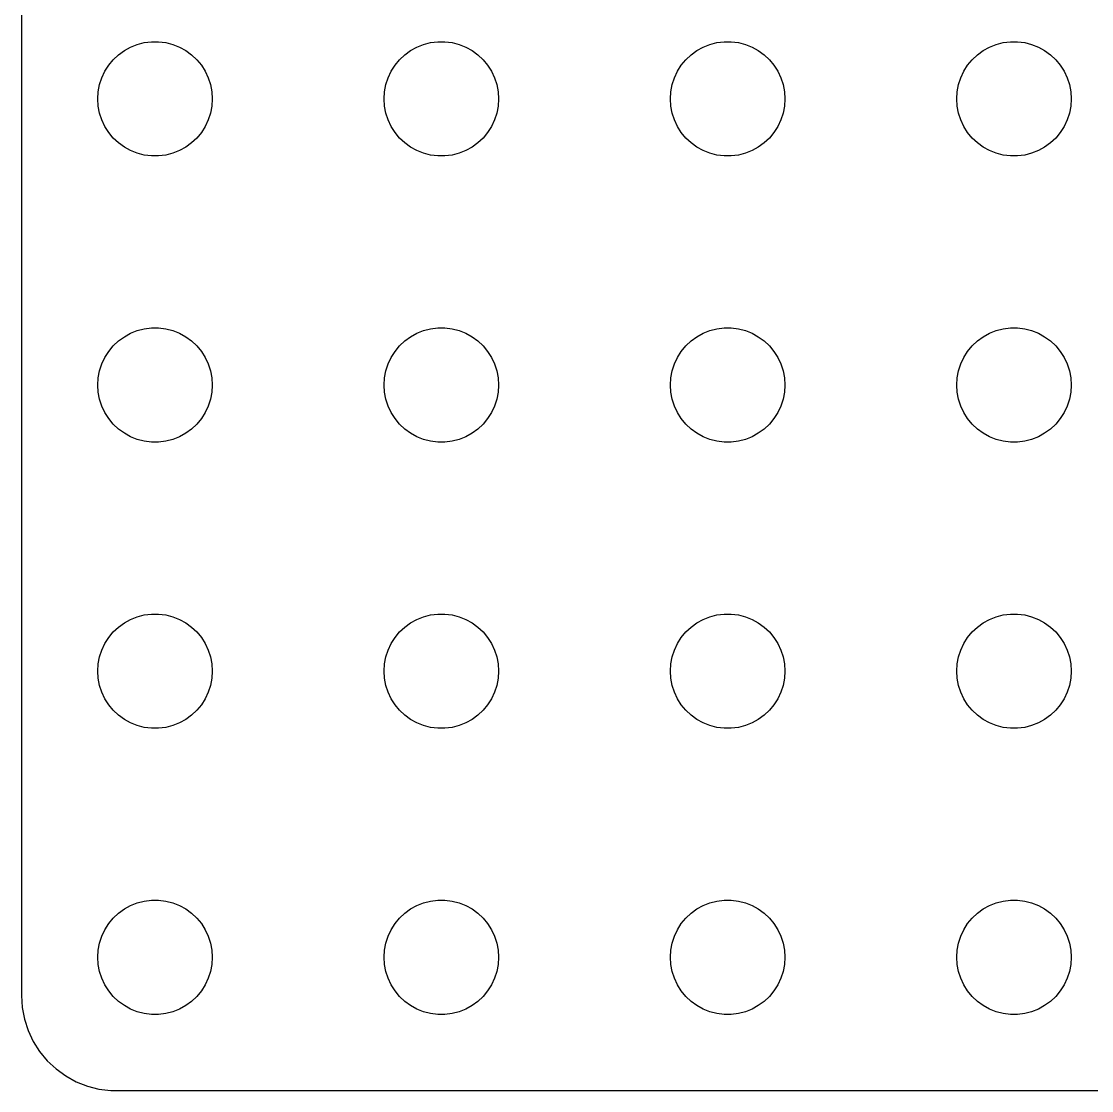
# Model space of a CAD drawing. Header units: metres. Extents: x -112 to 112, y -112 to 112.
# Drawn here: x -112 to -55.9, y -112 to -55.9 of the extents above; entities that cross this region are included whole.
import ezdxf

# ---------------------------------------------------------------- set-up
doc = ezdxf.new("R2010")
doc.units = ezdxf.units.M

msp = doc.modelspace()

# ---------------------------------------------------------------- linework, layer by layer
for p, q in [((-112, 107), (-112, -107)), ((-106.277, -57.2855), (-105.927, -57.1468)), ((-105.927, -57.1468), (-105.562, -57.0531)), ((-105.562, -57.0531), (-105.188, -57.0059)), ((-105.188, -57.0059), (-104.812, -57.0059)), ((-104.812, -57.0059), (-104.438, -57.0531)), ((-104.438, -57.0531), (-104.073, -57.1468)), ((-104.073, -57.1468), (-103.723, -57.2855)), ((-91.2773, -57.2855), (-90.927, -57.1468)), ((-90.927, -57.1468), (-90.5621, -57.0531)), ((-90.5621, -57.0531), (-90.1884, -57.0059)), ((-90.1884, -57.0059), (-89.8116, -57.0059)), ((-89.8116, -57.0059), (-89.4379, -57.0531)), ((-89.4379, -57.0531), (-89.073, -57.1468)), ((-89.073, -57.1468), (-88.7227, -57.2855)), ((-76.2773, -57.2855), (-75.927, -57.1468)), ((-75.927, -57.1468), (-75.5621, -57.0531)), ((-75.5621, -57.0531), (-75.1884, -57.0059)), ((-75.1884, -57.0059), (-74.8116, -57.0059)), ((-74.8116, -57.0059), (-74.4379, -57.0531)), ((-74.4379, -57.0531), (-74.073, -57.1468)), ((-74.073, -57.1468), (-73.7227, -57.2855)), ((-61.2773, -57.2855), (-60.927, -57.1468)), ((-60.927, -57.1468), (-60.5621, -57.0531)), ((-60.5621, -57.0531), (-60.1884, -57.0059)), ((-60.1884, -57.0059), (-59.8116, -57.0059)), ((-59.8116, -57.0059), (-59.4379, -57.0531)), ((-59.4379, -57.0531), (-59.0729, -57.1468)), ((-59.0729, -57.1468), (-58.7227, -57.2855)), ((-107.187, -57.9464), (-106.912, -57.6885)), ((-106.912, -57.6885), (-106.607, -57.467)), ((-106.607, -57.467), (-106.277, -57.2855)), ((-103.723, -57.2855), (-103.393, -57.467)), ((-103.393, -57.467), (-103.088, -57.6885)), ((-103.088, -57.6885), (-102.813, -57.9464)), ((-92.1869, -57.9464), (-91.9123, -57.6885)), ((-91.9123, -57.6885), (-91.6075, -57.467)), ((-91.6075, -57.467), (-91.2773, -57.2855)), ((-88.7227, -57.2855), (-88.3925, -57.467)), ((-88.3925, -57.467), (-88.0877, -57.6885)), ((-88.0877, -57.6885), (-87.8131, -57.9464)), ((-77.1869, -57.9464), (-76.9123, -57.6885)), ((-76.9123, -57.6885), (-76.6075, -57.467)), ((-76.6075, -57.467), (-76.2773, -57.2855)), ((-73.7227, -57.2855), (-73.3925, -57.467)), ((-73.3925, -57.467), (-73.0877, -57.6885)), ((-73.0877, -57.6885), (-72.8131, -57.9464)), ((-62.1869, -57.9464), (-61.9123, -57.6885)), ((-61.9123, -57.6885), (-61.6075, -57.467)), ((-61.6075, -57.467), (-61.2773, -57.2855)), ((-58.7227, -57.2855), (-58.3925, -57.467)), ((-58.3925, -57.467), (-58.0877, -57.6885)), ((-58.0877, -57.6885), (-57.8131, -57.9464)), ((-107.629, -58.5547), (-107.427, -58.2366)), ((-107.427, -58.2366), (-107.187, -57.9464)), ((-102.813, -57.9464), (-102.573, -58.2366)), ((-102.573, -58.2366), (-102.371, -58.5547)), ((-92.6289, -58.5547), (-92.427, -58.2366)), ((-92.427, -58.2366), (-92.1869, -57.9464)), ((-87.8131, -57.9464), (-87.573, -58.2366)), ((-87.573, -58.2366), (-87.3711, -58.5547)), ((-77.6289, -58.5547), (-77.427, -58.2366)), ((-77.427, -58.2366), (-77.1869, -57.9464)), ((-72.8131, -57.9464), (-72.573, -58.2366)), ((-72.573, -58.2366), (-72.3711, -58.5547)), ((-62.6289, -58.5547), (-62.427, -58.2366)), ((-62.427, -58.2366), (-62.1869, -57.9464)), ((-57.8131, -57.9464), (-57.5729, -58.2366)), ((-57.5729, -58.2366), (-57.3711, -58.5547)), ((-107.789, -58.8956), (-107.629, -58.5547)), ((-102.371, -58.5547), (-102.211, -58.8956)), ((-92.7893, -58.8956), (-92.6289, -58.5547)), ((-87.3711, -58.5547), (-87.2107, -58.8956)), ((-77.7893, -58.8956), (-77.6289, -58.5547)), ((-72.3711, -58.5547), (-72.2107, -58.8956)), ((-62.7893, -58.8956), (-62.6289, -58.5547)), ((-57.3711, -58.5547), (-57.2107, -58.8956)), ((-107.976, -59.624), (-107.906, -59.2539)), ((-107.906, -59.2539), (-107.789, -58.8956)), ((-102.211, -58.8956), (-102.094, -59.2539)), ((-102.094, -59.2539), (-102.024, -59.624)), ((-92.9763, -59.624), (-92.9057, -59.2539)), ((-92.9057, -59.2539), (-92.7893, -58.8956)), ((-87.2107, -58.8956), (-87.0943, -59.2539)), ((-87.0943, -59.2539), (-87.0237, -59.624)), ((-77.9763, -59.624), (-77.9057, -59.2539)), ((-77.9057, -59.2539), (-77.7893, -58.8956)), ((-72.2107, -58.8956), (-72.0943, -59.2539)), ((-72.0943, -59.2539), (-72.0237, -59.624)), ((-62.9763, -59.624), (-62.9057, -59.2539)), ((-62.9057, -59.2539), (-62.7893, -58.8956)), ((-57.2107, -58.8956), (-57.0942, -59.2539)), ((-57.0942, -59.2539), (-57.0237, -59.624)), ((-108, -60), (-107.976, -59.624)), ((-102.024, -59.624), (-102, -60)), ((-93, -60), (-92.9763, -59.624)), ((-87.0237, -59.624), (-87, -60)), ((-78, -60), (-77.9763, -59.624)), ((-72.0237, -59.624), (-72, -60)), ((-63, -60), (-62.9763, -59.624)), ((-57.0237, -59.624), (-57, -60)), ((-107.976, -60.376), (-108, -60)), ((-107.906, -60.7461), (-107.976, -60.376)), ((-102.024, -60.376), (-102.094, -60.7461)), ((-102, -60), (-102.024, -60.376)), ((-92.9763, -60.376), (-93, -60)), ((-92.9057, -60.7461), (-92.9763, -60.376)), ((-87.0237, -60.376), (-87.0943, -60.7461)), ((-87, -60), (-87.0237, -60.376)), ((-77.9763, -60.376), (-78, -60)), ((-77.9057, -60.7461), (-77.9763, -60.376)), ((-72.0237, -60.376), (-72.0943, -60.7461)), ((-72, -60), (-72.0237, -60.376)), ((-62.9763, -60.376), (-63, -60)), ((-62.9057, -60.7461), (-62.9763, -60.376)), ((-57.0237, -60.376), (-57.0942, -60.7461)), ((-57, -60), (-57.0237, -60.376)), ((-107.789, -61.1044), (-107.906, -60.7461)), ((-107.629, -61.4453), (-107.789, -61.1044)), ((-102.211, -61.1044), (-102.371, -61.4453)), ((-102.094, -60.7461), (-102.211, -61.1044)), ((-92.7893, -61.1044), (-92.9057, -60.7461)), ((-92.6289, -61.4453), (-92.7893, -61.1044)), ((-87.2107, -61.1044), (-87.3711, -61.4453)), ((-87.0943, -60.7461), (-87.2107, -61.1044)), ((-77.7893, -61.1044), (-77.9057, -60.7461)), ((-77.6289, -61.4453), (-77.7893, -61.1044)), ((-72.2107, -61.1044), (-72.3711, -61.4453)), ((-72.0943, -60.7461), (-72.2107, -61.1044)), ((-62.7893, -61.1044), (-62.9057, -60.7461)), ((-62.6289, -61.4453), (-62.7893, -61.1044)), ((-57.2107, -61.1044), (-57.3711, -61.4453)), ((-57.0942, -60.7461), (-57.2107, -61.1044)), ((-107.427, -61.7634), (-107.629, -61.4453)), ((-102.371, -61.4453), (-102.573, -61.7634)), ((-92.427, -61.7634), (-92.6289, -61.4453)), ((-87.3711, -61.4453), (-87.573, -61.7634)), ((-77.427, -61.7634), (-77.6289, -61.4453)), ((-72.3711, -61.4453), (-72.573, -61.7634)), ((-62.427, -61.7634), (-62.6289, -61.4453)), ((-57.3711, -61.4453), (-57.5729, -61.7634)), ((-107.187, -62.0536), (-107.427, -61.7634)), ((-106.912, -62.3115), (-107.187, -62.0536)), ((-102.813, -62.0536), (-103.088, -62.3115)), ((-102.573, -61.7634), (-102.813, -62.0536)), ((-92.1869, -62.0536), (-92.427, -61.7634)), ((-91.9123, -62.3115), (-92.1869, -62.0536)), ((-87.8131, -62.0536), (-88.0877, -62.3115)), ((-87.573, -61.7634), (-87.8131, -62.0536)), ((-77.1869, -62.0536), (-77.427, -61.7634)), ((-76.9123, -62.3115), (-77.1869, -62.0536)), ((-72.8131, -62.0536), (-73.0877, -62.3115)), ((-72.573, -61.7634), (-72.8131, -62.0536)), ((-62.1869, -62.0536), (-62.427, -61.7634)), ((-61.9123, -62.3115), (-62.1869, -62.0536)), ((-57.8131, -62.0536), (-58.0877, -62.3115)), ((-57.5729, -61.7634), (-57.8131, -62.0536)), ((-106.607, -62.533), (-106.912, -62.3115)), ((-106.277, -62.7145), (-106.607, -62.533)), ((-105.927, -62.8532), (-106.277, -62.7145)), ((-103.723, -62.7145), (-104.073, -62.8532)), ((-103.393, -62.533), (-103.723, -62.7145)), ((-103.088, -62.3115), (-103.393, -62.533)), ((-91.6075, -62.533), (-91.9123, -62.3115)), ((-91.2773, -62.7145), (-91.6075, -62.533)), ((-90.927, -62.8532), (-91.2773, -62.7145)), ((-88.7227, -62.7145), (-89.073, -62.8532)), ((-88.3925, -62.533), (-88.7227, -62.7145)), ((-88.0877, -62.3115), (-88.3925, -62.533)), ((-76.6075, -62.533), (-76.9123, -62.3115)), ((-76.2773, -62.7145), (-76.6075, -62.533)), ((-75.927, -62.8532), (-76.2773, -62.7145)), ((-73.7227, -62.7145), (-74.073, -62.8532)), ((-73.3925, -62.533), (-73.7227, -62.7145)), ((-73.0877, -62.3115), (-73.3925, -62.533)), ((-61.6075, -62.533), (-61.9123, -62.3115)), ((-61.2773, -62.7145), (-61.6075, -62.533)), ((-60.927, -62.8532), (-61.2773, -62.7145)), ((-58.7227, -62.7145), (-59.0729, -62.8532)), ((-58.3925, -62.533), (-58.7227, -62.7145)), ((-58.0877, -62.3115), (-58.3925, -62.533)), ((-105.562, -62.9469), (-105.927, -62.8532)), ((-105.188, -62.9941), (-105.562, -62.9469)), ((-104.812, -62.9941), (-105.188, -62.9941)), ((-104.438, -62.9469), (-104.812, -62.9941)), ((-104.073, -62.8532), (-104.438, -62.9469)), ((-90.5621, -62.9469), (-90.927, -62.8532)), ((-90.1884, -62.9941), (-90.5621, -62.9469)), ((-89.8116, -62.9941), (-90.1884, -62.9941)), ((-89.4379, -62.9469), (-89.8116, -62.9941)), ((-89.073, -62.8532), (-89.4379, -62.9469)), ((-75.5621, -62.9469), (-75.927, -62.8532)), ((-75.1884, -62.9941), (-75.5621, -62.9469)), ((-74.8116, -62.9941), (-75.1884, -62.9941)), ((-74.4379, -62.9469), (-74.8116, -62.9941)), ((-74.073, -62.8532), (-74.4379, -62.9469)), ((-60.5621, -62.9469), (-60.927, -62.8532)), ((-60.1884, -62.9941), (-60.5621, -62.9469)), ((-59.8116, -62.9941), (-60.1884, -62.9941)), ((-59.4379, -62.9469), (-59.8116, -62.9941)), ((-59.0729, -62.8532), (-59.4379, -62.9469)), ((-106.607, -72.467), (-106.277, -72.2855)), ((-106.277, -72.2855), (-105.927, -72.1468)), ((-105.927, -72.1468), (-105.562, -72.0531)), ((-105.562, -72.0531), (-105.188, -72.0059)), ((-105.188, -72.0059), (-104.812, -72.0059)), ((-104.812, -72.0059), (-104.438, -72.0531)), ((-104.438, -72.0531), (-104.073, -72.1468)), ((-104.073, -72.1468), (-103.723, -72.2855)), ((-103.723, -72.2855), (-103.393, -72.467)), ((-91.6075, -72.467), (-91.2773, -72.2855)), ((-91.2773, -72.2855), (-90.927, -72.1468)), ((-90.927, -72.1468), (-90.5621, -72.0531)), ((-90.5621, -72.0531), (-90.1884, -72.0059)), ((-90.1884, -72.0059), (-89.8116, -72.0059)), ((-89.8116, -72.0059), (-89.4379, -72.0531)), ((-89.4379, -72.0531), (-89.073, -72.1468)), ((-89.073, -72.1468), (-88.7227, -72.2855)), ((-88.7227, -72.2855), (-88.3925, -72.467)), ((-76.6075, -72.467), (-76.2773, -72.2855)), ((-76.2773, -72.2855), (-75.927, -72.1468)), ((-75.927, -72.1468), (-75.5621, -72.0531)), ((-75.5621, -72.0531), (-75.1884, -72.0059)), ((-75.1884, -72.0059), (-74.8116, -72.0059)), ((-74.8116, -72.0059), (-74.4379, -72.0531)), ((-74.4379, -72.0531), (-74.073, -72.1468)), ((-74.073, -72.1468), (-73.7227, -72.2855)), ((-73.7227, -72.2855), (-73.3925, -72.467)), ((-61.6075, -72.467), (-61.2773, -72.2855)), ((-61.2773, -72.2855), (-60.927, -72.1468)), ((-60.927, -72.1468), (-60.5621, -72.0531)), ((-60.5621, -72.0531), (-60.1884, -72.0059)), ((-60.1884, -72.0059), (-59.8116, -72.0059)), ((-59.8116, -72.0059), (-59.4379, -72.0531)), ((-59.4379, -72.0531), (-59.0729, -72.1468)), ((-59.0729, -72.1468), (-58.7227, -72.2855)), ((-58.7227, -72.2855), (-58.3925, -72.467)), ((-107.187, -72.9464), (-106.912, -72.6885)), ((-106.912, -72.6885), (-106.607, -72.467)), ((-103.393, -72.467), (-103.088, -72.6885)), ((-103.088, -72.6885), (-102.813, -72.9464)), ((-92.1869, -72.9464), (-91.9123, -72.6885)), ((-91.9123, -72.6885), (-91.6075, -72.467)), ((-88.3925, -72.467), (-88.0877, -72.6885)), ((-88.0877, -72.6885), (-87.8131, -72.9464)), ((-77.1869, -72.9464), (-76.9123, -72.6885)), ((-76.9123, -72.6885), (-76.6075, -72.467)), ((-73.3925, -72.467), (-73.0877, -72.6885)), ((-73.0877, -72.6885), (-72.8131, -72.9464)), ((-62.1869, -72.9464), (-61.9123, -72.6885)), ((-61.9123, -72.6885), (-61.6075, -72.467)), ((-58.3925, -72.467), (-58.0877, -72.6885)), ((-58.0877, -72.6885), (-57.8131, -72.9464)), ((-107.629, -73.5547), (-107.427, -73.2366)), ((-107.427, -73.2366), (-107.187, -72.9464)), ((-102.813, -72.9464), (-102.573, -73.2366)), ((-102.573, -73.2366), (-102.371, -73.5547)), ((-92.6289, -73.5547), (-92.427, -73.2366)), ((-92.427, -73.2366), (-92.1869, -72.9464)), ((-87.8131, -72.9464), (-87.573, -73.2366)), ((-87.573, -73.2366), (-87.3711, -73.5547)), ((-77.6289, -73.5547), (-77.427, -73.2366)), ((-77.427, -73.2366), (-77.1869, -72.9464)), ((-72.8131, -72.9464), (-72.573, -73.2366)), ((-72.573, -73.2366), (-72.3711, -73.5547)), ((-62.6289, -73.5547), (-62.427, -73.2366)), ((-62.427, -73.2366), (-62.1869, -72.9464)), ((-57.8131, -72.9464), (-57.5729, -73.2366)), ((-57.5729, -73.2366), (-57.3711, -73.5547)), ((-107.906, -74.2539), (-107.789, -73.8956)), ((-107.789, -73.8956), (-107.629, -73.5547)), ((-102.371, -73.5547), (-102.211, -73.8956)), ((-102.211, -73.8956), (-102.094, -74.2539)), ((-92.9057, -74.2539), (-92.7893, -73.8956)), ((-92.7893, -73.8956), (-92.6289, -73.5547)), ((-87.3711, -73.5547), (-87.2107, -73.8956)), ((-87.2107, -73.8956), (-87.0943, -74.2539)), ((-77.9057, -74.2539), (-77.7893, -73.8956)), ((-77.7893, -73.8956), (-77.6289, -73.5547)), ((-72.3711, -73.5547), (-72.2107, -73.8956)), ((-72.2107, -73.8956), (-72.0943, -74.2539)), ((-62.9057, -74.2539), (-62.7893, -73.8956)), ((-62.7893, -73.8956), (-62.6289, -73.5547)), ((-57.3711, -73.5547), (-57.2107, -73.8956)), ((-57.2107, -73.8956), (-57.0942, -74.2539)), ((-107.976, -74.624), (-107.906, -74.2539)), ((-102.094, -74.2539), (-102.024, -74.624)), ((-92.9763, -74.624), (-92.9057, -74.2539)), ((-87.0943, -74.2539), (-87.0237, -74.624)), ((-77.9763, -74.624), (-77.9057, -74.2539)), ((-72.0943, -74.2539), (-72.0237, -74.624)), ((-62.9763, -74.624), (-62.9057, -74.2539)), ((-57.0942, -74.2539), (-57.0237, -74.624)), ((-108, -75), (-107.976, -74.624)), ((-107.976, -75.376), (-108, -75)), ((-102.024, -74.624), (-102, -75)), ((-102, -75), (-102.024, -75.376)), ((-93, -75), (-92.9763, -74.624)), ((-92.9763, -75.376), (-93, -75)), ((-87.0237, -74.624), (-87, -75)), ((-87, -75), (-87.0237, -75.376)), ((-78, -75), (-77.9763, -74.624)), ((-77.9763, -75.376), (-78, -75)), ((-72.0237, -74.624), (-72, -75)), ((-72, -75), (-72.0237, -75.376)), ((-63, -75), (-62.9763, -74.624)), ((-62.9763, -75.376), (-63, -75)), ((-57.0237, -74.624), (-57, -75)), ((-57, -75), (-57.0237, -75.376)), ((-107.906, -75.7461), (-107.976, -75.376)), ((-102.024, -75.376), (-102.094, -75.7461)), ((-92.9057, -75.7461), (-92.9763, -75.376)), ((-87.0237, -75.376), (-87.0943, -75.7461)), ((-77.9057, -75.7461), (-77.9763, -75.376)), ((-72.0237, -75.376), (-72.0943, -75.7461)), ((-62.9057, -75.7461), (-62.9763, -75.376)), ((-57.0237, -75.376), (-57.0942, -75.7461)), ((-107.789, -76.1044), (-107.906, -75.7461)), ((-107.629, -76.4453), (-107.789, -76.1044)), ((-102.211, -76.1044), (-102.371, -76.4453)), ((-102.094, -75.7461), (-102.211, -76.1044)), ((-92.7893, -76.1044), (-92.9057, -75.7461)), ((-92.6289, -76.4453), (-92.7893, -76.1044)), ((-87.2107, -76.1044), (-87.3711, -76.4453)), ((-87.0943, -75.7461), (-87.2107, -76.1044)), ((-77.7893, -76.1044), (-77.9057, -75.7461)), ((-77.6289, -76.4453), (-77.7893, -76.1044)), ((-72.2107, -76.1044), (-72.3711, -76.4453)), ((-72.0943, -75.7461), (-72.2107, -76.1044)), ((-62.7893, -76.1044), (-62.9057, -75.7461)), ((-62.6289, -76.4453), (-62.7893, -76.1044)), ((-57.2107, -76.1044), (-57.3711, -76.4453)), ((-57.0942, -75.7461), (-57.2107, -76.1044)), ((-107.427, -76.7634), (-107.629, -76.4453)), ((-107.187, -77.0536), (-107.427, -76.7634)), ((-102.573, -76.7634), (-102.813, -77.0536)), ((-102.371, -76.4453), (-102.573, -76.7634)), ((-92.427, -76.7634), (-92.6289, -76.4453)), ((-92.1869, -77.0536), (-92.427, -76.7634)), ((-87.573, -76.7634), (-87.8131, -77.0536)), ((-87.3711, -76.4453), (-87.573, -76.7634)), ((-77.427, -76.7634), (-77.6289, -76.4453)), ((-77.1869, -77.0536), (-77.427, -76.7634)), ((-72.573, -76.7634), (-72.8131, -77.0536)), ((-72.3711, -76.4453), (-72.573, -76.7634)), ((-62.427, -76.7634), (-62.6289, -76.4453)), ((-62.1869, -77.0536), (-62.427, -76.7634)), ((-57.5729, -76.7634), (-57.8131, -77.0536)), ((-57.3711, -76.4453), (-57.5729, -76.7634)), ((-106.912, -77.3115), (-107.187, -77.0536)), ((-106.607, -77.533), (-106.912, -77.3115)), ((-103.088, -77.3115), (-103.393, -77.533)), ((-102.813, -77.0536), (-103.088, -77.3115)), ((-91.9123, -77.3115), (-92.1869, -77.0536)), ((-91.6075, -77.533), (-91.9123, -77.3115)), ((-88.0877, -77.3115), (-88.3925, -77.533)), ((-87.8131, -77.0536), (-88.0877, -77.3115)), ((-76.9123, -77.3115), (-77.1869, -77.0536)), ((-76.6075, -77.533), (-76.9123, -77.3115)), ((-73.0877, -77.3115), (-73.3925, -77.533)), ((-72.8131, -77.0536), (-73.0877, -77.3115)), ((-61.9123, -77.3115), (-62.1869, -77.0536)), ((-61.6075, -77.533), (-61.9123, -77.3115)), ((-58.0877, -77.3115), (-58.3925, -77.533)), ((-57.8131, -77.0536), (-58.0877, -77.3115)), ((-106.277, -77.7145), (-106.607, -77.533)), ((-105.927, -77.8532), (-106.277, -77.7145)), ((-105.562, -77.9469), (-105.927, -77.8532)), ((-104.073, -77.8532), (-104.438, -77.9469)), ((-103.723, -77.7145), (-104.073, -77.8532)), ((-103.393, -77.533), (-103.723, -77.7145)), ((-91.2773, -77.7145), (-91.6075, -77.533)), ((-90.927, -77.8532), (-91.2773, -77.7145)), ((-90.5621, -77.9469), (-90.927, -77.8532)), ((-89.073, -77.8532), (-89.4379, -77.9469)), ((-88.7227, -77.7145), (-89.073, -77.8532)), ((-88.3925, -77.533), (-88.7227, -77.7145)), ((-76.2773, -77.7145), (-76.6075, -77.533)), ((-75.927, -77.8532), (-76.2773, -77.7145)), ((-75.5621, -77.9469), (-75.927, -77.8532)), ((-74.073, -77.8532), (-74.4379, -77.9469)), ((-73.7227, -77.7145), (-74.073, -77.8532)), ((-73.3925, -77.533), (-73.7227, -77.7145)), ((-61.2773, -77.7145), (-61.6075, -77.533)), ((-60.927, -77.8532), (-61.2773, -77.7145)), ((-60.5621, -77.9469), (-60.927, -77.8532)), ((-59.0729, -77.8532), (-59.4379, -77.9469)), ((-58.7227, -77.7145), (-59.0729, -77.8532)), ((-58.3925, -77.533), (-58.7227, -77.7145)), ((-105.188, -77.9941), (-105.562, -77.9469)), ((-104.812, -77.9941), (-105.188, -77.9941)), ((-104.438, -77.9469), (-104.812, -77.9941)), ((-90.1884, -77.9941), (-90.5621, -77.9469)), ((-89.8116, -77.9941), (-90.1884, -77.9941)), ((-89.4379, -77.9469), (-89.8116, -77.9941)), ((-75.1884, -77.9941), (-75.5621, -77.9469)), ((-74.8116, -77.9941), (-75.1884, -77.9941)), ((-74.4379, -77.9469), (-74.8116, -77.9941)), ((-60.1884, -77.9941), (-60.5621, -77.9469)), ((-59.8116, -77.9941), (-60.1884, -77.9941)), ((-59.4379, -77.9469), (-59.8116, -77.9941)), ((-106.607, -87.467), (-106.277, -87.2855)), ((-106.277, -87.2855), (-105.927, -87.1468)), ((-105.927, -87.1468), (-105.562, -87.0531)), ((-105.562, -87.0531), (-105.188, -87.0059)), ((-105.188, -87.0059), (-104.812, -87.0059)), ((-104.812, -87.0059), (-104.438, -87.0531)), ((-104.438, -87.0531), (-104.073, -87.1468)), ((-104.073, -87.1468), (-103.723, -87.2855)), ((-103.723, -87.2855), (-103.393, -87.467)), ((-91.6075, -87.467), (-91.2773, -87.2855)), ((-91.2773, -87.2855), (-90.927, -87.1468)), ((-90.927, -87.1468), (-90.5621, -87.0531)), ((-90.5621, -87.0531), (-90.1884, -87.0059)), ((-90.1884, -87.0059), (-89.8116, -87.0059)), ((-89.8116, -87.0059), (-89.4379, -87.0531)), ((-89.4379, -87.0531), (-89.073, -87.1468)), ((-89.073, -87.1468), (-88.7227, -87.2855)), ((-88.7227, -87.2855), (-88.3925, -87.467)), ((-76.6075, -87.467), (-76.2773, -87.2855)), ((-76.2773, -87.2855), (-75.927, -87.1468)), ((-75.927, -87.1468), (-75.5621, -87.0531)), ((-75.5621, -87.0531), (-75.1884, -87.0059)), ((-75.1884, -87.0059), (-74.8116, -87.0059)), ((-74.8116, -87.0059), (-74.4379, -87.0531)), ((-74.4379, -87.0531), (-74.073, -87.1468)), ((-74.073, -87.1468), (-73.7227, -87.2855)), ((-73.7227, -87.2855), (-73.3925, -87.467)), ((-61.6075, -87.467), (-61.2773, -87.2855)), ((-61.2773, -87.2855), (-60.927, -87.1468)), ((-60.927, -87.1468), (-60.5621, -87.0531)), ((-60.5621, -87.0531), (-60.1884, -87.0059)), ((-60.1884, -87.0059), (-59.8116, -87.0059)), ((-59.8116, -87.0059), (-59.4379, -87.0531)), ((-59.4379, -87.0531), (-59.0729, -87.1468)), ((-59.0729, -87.1468), (-58.7227, -87.2855)), ((-58.7227, -87.2855), (-58.3925, -87.467)), ((-107.427, -88.2366), (-107.187, -87.9464)), ((-107.187, -87.9464), (-106.912, -87.6885)), ((-106.912, -87.6885), (-106.607, -87.467)), ((-103.393, -87.467), (-103.088, -87.6885)), ((-103.088, -87.6885), (-102.813, -87.9464)), ((-102.813, -87.9464), (-102.573, -88.2366)), ((-92.427, -88.2366), (-92.1869, -87.9464)), ((-92.1869, -87.9464), (-91.9123, -87.6885)), ((-91.9123, -87.6885), (-91.6075, -87.467)), ((-88.3925, -87.467), (-88.0877, -87.6885)), ((-88.0877, -87.6885), (-87.8131, -87.9464)), ((-87.8131, -87.9464), (-87.573, -88.2366)), ((-77.427, -88.2366), (-77.1869, -87.9464)), ((-77.1869, -87.9464), (-76.9123, -87.6885)), ((-76.9123, -87.6885), (-76.6075, -87.467)), ((-73.3925, -87.467), (-73.0877, -87.6885)), ((-73.0877, -87.6885), (-72.8131, -87.9464)), ((-72.8131, -87.9464), (-72.573, -88.2366)), ((-62.427, -88.2366), (-62.1869, -87.9464)), ((-62.1869, -87.9464), (-61.9123, -87.6885)), ((-61.9123, -87.6885), (-61.6075, -87.467)), ((-58.3925, -87.467), (-58.0877, -87.6885)), ((-58.0877, -87.6885), (-57.8131, -87.9464)), ((-57.8131, -87.9464), (-57.5729, -88.2366)), ((-107.789, -88.8956), (-107.629, -88.5547)), ((-107.629, -88.5547), (-107.427, -88.2366)), ((-102.573, -88.2366), (-102.371, -88.5547)), ((-102.371, -88.5547), (-102.211, -88.8956)), ((-92.7893, -88.8956), (-92.6289, -88.5547)), ((-92.6289, -88.5547), (-92.427, -88.2366)), ((-87.573, -88.2366), (-87.3711, -88.5547)), ((-87.3711, -88.5547), (-87.2107, -88.8956)), ((-77.7893, -88.8956), (-77.6289, -88.5547)), ((-77.6289, -88.5547), (-77.427, -88.2366)), ((-72.573, -88.2366), (-72.3711, -88.5547)), ((-72.3711, -88.5547), (-72.2107, -88.8956)), ((-62.7893, -88.8956), (-62.6289, -88.5547)), ((-62.6289, -88.5547), (-62.427, -88.2366)), ((-57.5729, -88.2366), (-57.3711, -88.5547)), ((-57.3711, -88.5547), (-57.2107, -88.8956)), ((-107.906, -89.2539), (-107.789, -88.8956)), ((-102.211, -88.8956), (-102.094, -89.2539)), ((-92.9057, -89.2539), (-92.7893, -88.8956)), ((-87.2107, -88.8956), (-87.0943, -89.2539)), ((-77.9057, -89.2539), (-77.7893, -88.8956)), ((-72.2107, -88.8956), (-72.0943, -89.2539)), ((-62.9057, -89.2539), (-62.7893, -88.8956)), ((-57.2107, -88.8956), (-57.0942, -89.2539)), ((-108, -90), (-107.976, -89.624)), ((-107.976, -89.624), (-107.906, -89.2539)), ((-102.094, -89.2539), (-102.024, -89.624)), ((-102.024, -89.624), (-102, -90)), ((-93, -90), (-92.9763, -89.624)), ((-92.9763, -89.624), (-92.9057, -89.2539)), ((-87.0943, -89.2539), (-87.0237, -89.624)), ((-87.0237, -89.624), (-87, -90)), ((-78, -90), (-77.9763, -89.624)), ((-77.9763, -89.624), (-77.9057, -89.2539)), ((-72.0943, -89.2539), (-72.0237, -89.624)), ((-72.0237, -89.624), (-72, -90)), ((-63, -90), (-62.9763, -89.624)), ((-62.9763, -89.624), (-62.9057, -89.2539)), ((-57.0942, -89.2539), (-57.0237, -89.624)), ((-57.0237, -89.624), (-57, -90)), ((-107.976, -90.376), (-108, -90)), ((-102, -90), (-102.024, -90.376)), ((-92.9763, -90.376), (-93, -90)), ((-87, -90), (-87.0237, -90.376)), ((-77.9763, -90.376), (-78, -90)), ((-72, -90), (-72.0237, -90.376)), ((-62.9763, -90.376), (-63, -90)), ((-57, -90), (-57.0237, -90.376)), ((-107.906, -90.7461), (-107.976, -90.376)), ((-107.789, -91.1044), (-107.906, -90.7461)), ((-102.094, -90.7461), (-102.211, -91.1044)), ((-102.024, -90.376), (-102.094, -90.7461)), ((-92.9057, -90.7461), (-92.9763, -90.376)), ((-92.7893, -91.1044), (-92.9057, -90.7461)), ((-87.0943, -90.7461), (-87.2107, -91.1044)), ((-87.0237, -90.376), (-87.0943, -90.7461)), ((-77.9057, -90.7461), (-77.9763, -90.376)), ((-77.7893, -91.1044), (-77.9057, -90.7461)), ((-72.0943, -90.7461), (-72.2107, -91.1044)), ((-72.0237, -90.376), (-72.0943, -90.7461)), ((-62.9057, -90.7461), (-62.9763, -90.376)), ((-62.7893, -91.1044), (-62.9057, -90.7461)), ((-57.0942, -90.7461), (-57.2107, -91.1044)), ((-57.0237, -90.376), (-57.0942, -90.7461)), ((-107.629, -91.4453), (-107.789, -91.1044)), ((-102.211, -91.1044), (-102.371, -91.4453)), ((-92.6289, -91.4453), (-92.7893, -91.1044)), ((-87.2107, -91.1044), (-87.3711, -91.4453)), ((-77.6289, -91.4453), (-77.7893, -91.1044)), ((-72.2107, -91.1044), (-72.3711, -91.4453)), ((-62.6289, -91.4453), (-62.7893, -91.1044)), ((-57.2107, -91.1044), (-57.3711, -91.4453)), ((-107.427, -91.7634), (-107.629, -91.4453)), ((-107.187, -92.0536), (-107.427, -91.7634)), ((-102.573, -91.7634), (-102.813, -92.0536)), ((-102.371, -91.4453), (-102.573, -91.7634)), ((-92.427, -91.7634), (-92.6289, -91.4453)), ((-92.1869, -92.0536), (-92.427, -91.7634)), ((-87.573, -91.7634), (-87.8131, -92.0536)), ((-87.3711, -91.4453), (-87.573, -91.7634)), ((-77.427, -91.7634), (-77.6289, -91.4453)), ((-77.1869, -92.0536), (-77.427, -91.7634)), ((-72.573, -91.7634), (-72.8131, -92.0536)), ((-72.3711, -91.4453), (-72.573, -91.7634)), ((-62.427, -91.7634), (-62.6289, -91.4453)), ((-62.1869, -92.0536), (-62.427, -91.7634)), ((-57.5729, -91.7634), (-57.8131, -92.0536)), ((-57.3711, -91.4453), (-57.5729, -91.7634)), ((-106.912, -92.3115), (-107.187, -92.0536)), ((-106.607, -92.533), (-106.912, -92.3115)), ((-103.088, -92.3115), (-103.393, -92.533)), ((-102.813, -92.0536), (-103.088, -92.3115)), ((-91.9123, -92.3115), (-92.1869, -92.0536)), ((-91.6075, -92.533), (-91.9123, -92.3115)), ((-88.0877, -92.3115), (-88.3925, -92.533)), ((-87.8131, -92.0536), (-88.0877, -92.3115)), ((-76.9123, -92.3115), (-77.1869, -92.0536)), ((-76.6075, -92.533), (-76.9123, -92.3115)), ((-73.0877, -92.3115), (-73.3925, -92.533)), ((-72.8131, -92.0536), (-73.0877, -92.3115)), ((-61.9123, -92.3115), (-62.1869, -92.0536)), ((-61.6075, -92.533), (-61.9123, -92.3115)), ((-58.0877, -92.3115), (-58.3925, -92.533)), ((-57.8131, -92.0536), (-58.0877, -92.3115)), ((-106.277, -92.7145), (-106.607, -92.533)), ((-105.927, -92.8532), (-106.277, -92.7145)), ((-105.562, -92.9469), (-105.927, -92.8532)), ((-105.188, -92.9941), (-105.562, -92.9469)), ((-104.812, -92.9941), (-105.188, -92.9941)), ((-104.438, -92.9469), (-104.812, -92.9941)), ((-104.073, -92.8532), (-104.438, -92.9469)), ((-103.723, -92.7145), (-104.073, -92.8532)), ((-103.393, -92.533), (-103.723, -92.7145)), ((-91.2773, -92.7145), (-91.6075, -92.533)), ((-90.927, -92.8532), (-91.2773, -92.7145)), ((-90.5621, -92.9469), (-90.927, -92.8532)), ((-90.1884, -92.9941), (-90.5621, -92.9469)), ((-89.8116, -92.9941), (-90.1884, -92.9941)), ((-89.4379, -92.9469), (-89.8116, -92.9941)), ((-89.073, -92.8532), (-89.4379, -92.9469)), ((-88.7227, -92.7145), (-89.073, -92.8532)), ((-88.3925, -92.533), (-88.7227, -92.7145)), ((-76.2773, -92.7145), (-76.6075, -92.533)), ((-75.927, -92.8532), (-76.2773, -92.7145)), ((-75.5621, -92.9469), (-75.927, -92.8532)), ((-75.1884, -92.9941), (-75.5621, -92.9469)), ((-74.8116, -92.9941), (-75.1884, -92.9941)), ((-74.4379, -92.9469), (-74.8116, -92.9941)), ((-74.073, -92.8532), (-74.4379, -92.9469)), ((-73.7227, -92.7145), (-74.073, -92.8532)), ((-73.3925, -92.533), (-73.7227, -92.7145)), ((-61.2773, -92.7145), (-61.6075, -92.533)), ((-60.927, -92.8532), (-61.2773, -92.7145)), ((-60.5621, -92.9469), (-60.927, -92.8532)), ((-60.1884, -92.9941), (-60.5621, -92.9469)), ((-59.8116, -92.9941), (-60.1884, -92.9941)), ((-59.4379, -92.9469), (-59.8116, -92.9941)), ((-59.0729, -92.8532), (-59.4379, -92.9469)), ((-58.7227, -92.7145), (-59.0729, -92.8532)), ((-58.3925, -92.533), (-58.7227, -92.7145)), ((-105.562, -102.053), (-105.188, -102.006)), ((-105.188, -102.006), (-104.812, -102.006)), ((-104.812, -102.006), (-104.438, -102.053)), ((-90.5621, -102.053), (-90.1884, -102.006)), ((-90.1884, -102.006), (-89.8116, -102.006)), ((-89.8116, -102.006), (-89.4379, -102.053)), ((-75.5621, -102.053), (-75.1884, -102.006)), ((-75.1884, -102.006), (-74.8116, -102.006)), ((-74.8116, -102.006), (-74.4379, -102.053)), ((-60.5621, -102.053), (-60.1884, -102.006)), ((-60.1884, -102.006), (-59.8116, -102.006)), ((-59.8116, -102.006), (-59.4379, -102.053)), ((-106.912, -102.688), (-106.607, -102.467)), ((-106.607, -102.467), (-106.277, -102.286)), ((-106.277, -102.286), (-105.927, -102.147)), ((-105.927, -102.147), (-105.562, -102.053)), ((-104.438, -102.053), (-104.073, -102.147)), ((-104.073, -102.147), (-103.723, -102.286)), ((-103.723, -102.286), (-103.393, -102.467)), ((-103.393, -102.467), (-103.088, -102.688)), ((-91.9123, -102.688), (-91.6075, -102.467)), ((-91.6075, -102.467), (-91.2773, -102.286)), ((-91.2773, -102.286), (-90.927, -102.147)), ((-90.927, -102.147), (-90.5621, -102.053)), ((-89.4379, -102.053), (-89.073, -102.147)), ((-89.073, -102.147), (-88.7227, -102.286)), ((-88.7227, -102.286), (-88.3925, -102.467)), ((-88.3925, -102.467), (-88.0877, -102.688)), ((-76.9123, -102.688), (-76.6075, -102.467)), ((-76.6075, -102.467), (-76.2773, -102.286)), ((-76.2773, -102.286), (-75.927, -102.147)), ((-75.927, -102.147), (-75.5621, -102.053)), ((-74.4379, -102.053), (-74.073, -102.147)), ((-74.073, -102.147), (-73.7227, -102.286)), ((-73.7227, -102.286), (-73.3925, -102.467)), ((-73.3925, -102.467), (-73.0877, -102.688)), ((-61.9123, -102.688), (-61.6075, -102.467)), ((-61.6075, -102.467), (-61.2773, -102.286)), ((-61.2773, -102.286), (-60.927, -102.147)), ((-60.927, -102.147), (-60.5621, -102.053)), ((-59.4379, -102.053), (-59.0729, -102.147)), ((-59.0729, -102.147), (-58.7227, -102.286)), ((-58.7227, -102.286), (-58.3925, -102.467)), ((-58.3925, -102.467), (-58.0877, -102.688)), ((-107.427, -103.237), (-107.187, -102.946)), ((-107.187, -102.946), (-106.912, -102.688)), ((-103.088, -102.688), (-102.813, -102.946)), ((-102.813, -102.946), (-102.573, -103.237)), ((-92.427, -103.237), (-92.1869, -102.946)), ((-92.1869, -102.946), (-91.9123, -102.688)), ((-88.0877, -102.688), (-87.8131, -102.946)), ((-87.8131, -102.946), (-87.573, -103.237)), ((-77.427, -103.237), (-77.1869, -102.946)), ((-77.1869, -102.946), (-76.9123, -102.688)), ((-73.0877, -102.688), (-72.8131, -102.946)), ((-72.8131, -102.946), (-72.573, -103.237)), ((-62.427, -103.237), (-62.1869, -102.946)), ((-62.1869, -102.946), (-61.9123, -102.688)), ((-58.0877, -102.688), (-57.8131, -102.946)), ((-57.8131, -102.946), (-57.5729, -103.237)), ((-107.789, -103.896), (-107.629, -103.555)), ((-107.629, -103.555), (-107.427, -103.237)), ((-102.573, -103.237), (-102.371, -103.555)), ((-102.371, -103.555), (-102.211, -103.896)), ((-92.7893, -103.896), (-92.6289, -103.555)), ((-92.6289, -103.555), (-92.427, -103.237)), ((-87.573, -103.237), (-87.3711, -103.555)), ((-87.3711, -103.555), (-87.2107, -103.896)), ((-77.7893, -103.896), (-77.6289, -103.555)), ((-77.6289, -103.555), (-77.427, -103.237)), ((-72.573, -103.237), (-72.3711, -103.555)), ((-72.3711, -103.555), (-72.2107, -103.896)), ((-62.7893, -103.896), (-62.6289, -103.555)), ((-62.6289, -103.555), (-62.427, -103.237)), ((-57.5729, -103.237), (-57.3711, -103.555)), ((-57.3711, -103.555), (-57.2107, -103.896)), ((-107.976, -104.624), (-107.906, -104.254)), ((-107.906, -104.254), (-107.789, -103.896)), ((-102.211, -103.896), (-102.094, -104.254)), ((-102.094, -104.254), (-102.024, -104.624)), ((-92.9763, -104.624), (-92.9057, -104.254)), ((-92.9057, -104.254), (-92.7893, -103.896)), ((-87.2107, -103.896), (-87.0943, -104.254)), ((-87.0943, -104.254), (-87.0237, -104.624)), ((-77.9763, -104.624), (-77.9057, -104.254)), ((-77.9057, -104.254), (-77.7893, -103.896)), ((-72.2107, -103.896), (-72.0943, -104.254)), ((-72.0943, -104.254), (-72.0237, -104.624)), ((-62.9763, -104.624), (-62.9057, -104.254)), ((-62.9057, -104.254), (-62.7893, -103.896)), ((-57.2107, -103.896), (-57.0942, -104.254)), ((-57.0942, -104.254), (-57.0237, -104.624)), ((-108, -105), (-107.976, -104.624)), ((-102.024, -104.624), (-102, -105)), ((-93, -105), (-92.9763, -104.624)), ((-87.0237, -104.624), (-87, -105)), ((-78, -105), (-77.9763, -104.624)), ((-72.0237, -104.624), (-72, -105)), ((-63, -105), (-62.9763, -104.624)), ((-57.0237, -104.624), (-57, -105)), ((-107.976, -105.376), (-108, -105)), ((-107.906, -105.746), (-107.976, -105.376)), ((-102.024, -105.376), (-102.094, -105.746)), ((-102, -105), (-102.024, -105.376)), ((-92.9763, -105.376), (-93, -105)), ((-92.9057, -105.746), (-92.9763, -105.376)), ((-87.0237, -105.376), (-87.0943, -105.746)), ((-87, -105), (-87.0237, -105.376)), ((-77.9763, -105.376), (-78, -105)), ((-77.9057, -105.746), (-77.9763, -105.376)), ((-72.0237, -105.376), (-72.0943, -105.746)), ((-72, -105), (-72.0237, -105.376)), ((-62.9763, -105.376), (-63, -105)), ((-62.9057, -105.746), (-62.9763, -105.376)), ((-57.0237, -105.376), (-57.0942, -105.746)), ((-57, -105), (-57.0237, -105.376)), ((-107.789, -106.104), (-107.906, -105.746)), ((-102.094, -105.746), (-102.211, -106.104)), ((-92.7893, -106.104), (-92.9057, -105.746)), ((-87.0943, -105.746), (-87.2107, -106.104)), ((-77.7893, -106.104), (-77.9057, -105.746)), ((-72.0943, -105.746), (-72.2107, -106.104)), ((-62.7893, -106.104), (-62.9057, -105.746)), ((-57.0942, -105.746), (-57.2107, -106.104)), ((-107.629, -106.445), (-107.789, -106.104)), ((-107.427, -106.763), (-107.629, -106.445)), ((-102.371, -106.445), (-102.573, -106.763)), ((-102.211, -106.104), (-102.371, -106.445)), ((-92.6289, -106.445), (-92.7893, -106.104)), ((-92.427, -106.763), (-92.6289, -106.445)), ((-87.3711, -106.445), (-87.573, -106.763)), ((-87.2107, -106.104), (-87.3711, -106.445)), ((-77.6289, -106.445), (-77.7893, -106.104)), ((-77.427, -106.763), (-77.6289, -106.445)), ((-72.3711, -106.445), (-72.573, -106.763)), ((-72.2107, -106.104), (-72.3711, -106.445)), ((-62.6289, -106.445), (-62.7893, -106.104)), ((-62.427, -106.763), (-62.6289, -106.445)), ((-57.3711, -106.445), (-57.5729, -106.763)), ((-57.2107, -106.104), (-57.3711, -106.445)), ((-112, -107), (-111.961, -107.627)), ((-107.187, -107.054), (-107.427, -106.763)), ((-106.912, -107.312), (-107.187, -107.054)), ((-102.813, -107.054), (-103.088, -107.312)), ((-102.573, -106.763), (-102.813, -107.054)), ((-92.1869, -107.054), (-92.427, -106.763)), ((-91.9123, -107.312), (-92.1869, -107.054)), ((-87.8131, -107.054), (-88.0877, -107.312)), ((-87.573, -106.763), (-87.8131, -107.054)), ((-77.1869, -107.054), (-77.427, -106.763)), ((-76.9123, -107.312), (-77.1869, -107.054)), ((-72.8131, -107.054), (-73.0877, -107.312)), ((-72.573, -106.763), (-72.8131, -107.054)), ((-62.1869, -107.054), (-62.427, -106.763)), ((-61.9123, -107.312), (-62.1869, -107.054)), ((-57.8131, -107.054), (-58.0877, -107.312)), ((-57.5729, -106.763), (-57.8131, -107.054)), ((-111.961, -107.627), (-111.843, -108.243)), ((-106.607, -107.533), (-106.912, -107.312)), ((-106.277, -107.714), (-106.607, -107.533)), ((-103.393, -107.533), (-103.723, -107.714)), ((-103.088, -107.312), (-103.393, -107.533)), ((-91.6075, -107.533), (-91.9123, -107.312)), ((-91.2773, -107.714), (-91.6075, -107.533)), ((-88.3925, -107.533), (-88.7227, -107.714)), ((-88.0877, -107.312), (-88.3925, -107.533)), ((-76.6075, -107.533), (-76.9123, -107.312)), ((-76.2773, -107.714), (-76.6075, -107.533)), ((-73.3925, -107.533), (-73.7227, -107.714)), ((-73.0877, -107.312), (-73.3925, -107.533)), ((-61.6075, -107.533), (-61.9123, -107.312)), ((-61.2773, -107.714), (-61.6075, -107.533)), ((-58.3925, -107.533), (-58.7227, -107.714)), ((-58.0877, -107.312), (-58.3925, -107.533)), ((-105.927, -107.853), (-106.277, -107.714)), ((-105.562, -107.947), (-105.927, -107.853)), ((-105.188, -107.994), (-105.562, -107.947)), ((-104.812, -107.994), (-105.188, -107.994)), ((-104.438, -107.947), (-104.812, -107.994)), ((-104.073, -107.853), (-104.438, -107.947)), ((-103.723, -107.714), (-104.073, -107.853)), ((-90.927, -107.853), (-91.2773, -107.714)), ((-90.5621, -107.947), (-90.927, -107.853)), ((-90.1884, -107.994), (-90.5621, -107.947)), ((-89.8116, -107.994), (-90.1884, -107.994)), ((-89.4379, -107.947), (-89.8116, -107.994)), ((-89.073, -107.853), (-89.4379, -107.947)), ((-88.7227, -107.714), (-89.073, -107.853)), ((-75.927, -107.853), (-76.2773, -107.714)), ((-75.5621, -107.947), (-75.927, -107.853)), ((-75.1884, -107.994), (-75.5621, -107.947)), ((-74.8116, -107.994), (-75.1884, -107.994)), ((-74.4379, -107.947), (-74.8116, -107.994)), ((-74.073, -107.853), (-74.4379, -107.947)), ((-73.7227, -107.714), (-74.073, -107.853)), ((-60.927, -107.853), (-61.2773, -107.714)), ((-60.5621, -107.947), (-60.927, -107.853)), ((-60.1884, -107.994), (-60.5621, -107.947)), ((-59.8116, -107.994), (-60.1884, -107.994)), ((-59.4379, -107.947), (-59.8116, -107.994)), ((-59.0729, -107.853), (-59.4379, -107.947)), ((-58.7227, -107.714), (-59.0729, -107.853)), ((-111.843, -108.243), (-111.649, -108.841)), ((-111.649, -108.841), (-111.382, -109.409)), ((-111.382, -109.409), (-111.045, -109.939)), ((-111.045, -109.939), (-110.645, -110.423)), ((-110.645, -110.423), (-110.187, -110.853)), ((-110.187, -110.853), (-109.679, -111.222)), ((-109.679, -111.222), (-109.129, -111.524)), ((-109.129, -111.524), (-108.545, -111.755)), ((-108.545, -111.755), (-107.937, -111.911)), ((-107.937, -111.911), (-107.314, -111.99)), ((-107.314, -111.99), (107.314, -111.99))]:
    msp.add_line(p, q)

doc.saveas('drawing.dxf')
